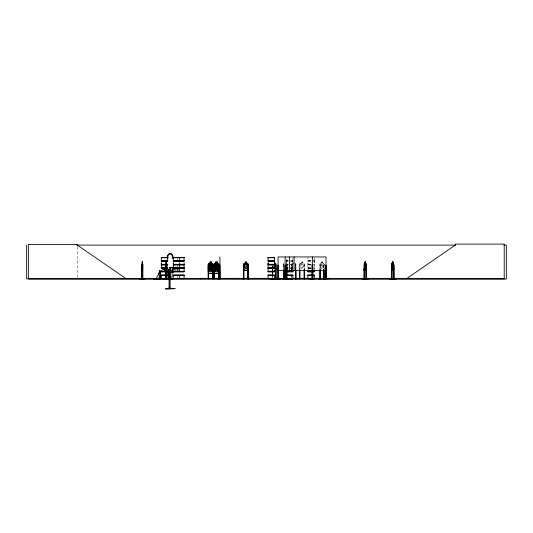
<?xml version="1.0" encoding="UTF-8"?>
<svg xmlns="http://www.w3.org/2000/svg" width="533" height="533" viewBox="0 0 533 533"><rect width="100%" height="100%" fill="white"/><g stroke="black" fill="none" stroke-linecap="round" stroke-linejoin="round"><path stroke-width="0.4" stroke-dasharray="2.67 2" d="M292.903 262.756L292.903 260.604L290.552 260.57M307.954 262.756L307.954 264.335L307.921 261.01L311.125 260.977M314.297 262.756L314.303 260.604L313.371 260.57M292.903 271.25L292.903 264.355L290.552 264.315M311.125 260.57L307.954 260.624L307.947 257.559M314.297 271.25L314.377 264.595L313.371 264.315M307.954 260.624L307.914 260.997M286.827 269.765L287.094 268.659M307.887 260.83L311.125 260.784M323.638 270.318L324.144 268.659L323.824 269.765M295.549 269.725L295.862 268.652L295.415 270.264M311.125 264.535L307.907 264.535L311.125 264.315M303.943 270.264L304.556 268.659L304.556 264.168L303.97 263.582L300.079 263.582L299.546 264.175L299.513 269.984M304.176 269.765L304.556 268.659M288.12 260.784L286.507 260.784L286.561 257.745M288.12 264.535C284.336 266.613 287.74 256 286.554 264.315L288.146 264.315M290.558 268.232L292.977 268.019L290.552 267.879M286.507 260.784L286.561 261.157L288.146 261.197M286.507 264.528L286.561 269.838M292.963 260.983L290.565 260.977M292.963 264.728L290.565 264.728M307.914 264.515L307.954 269.838M283.956 270.318L283.549 264.175L283.969 263.582M283.629 264.201L283.982 263.635M307.947 268.086L311.125 268.086L307.934 268.239M300.106 263.635L299.599 264.201L299.892 269.765L299.599 268.652M176.176 269.958L177.216 269.112M286.534 267.952L288.14 268.232M288.146 260.57L286.554 260.57L286.554 257.559M290.565 260.784L292.963 260.784M313.404 260.784L314.35 260.784M286.521 260.997L288.12 260.977M313.404 260.977L314.35 260.977M290.552 261.197L292.91 261.197L292.903 264.335M307.954 261.177L311.125 261.197M313.371 261.197L314.303 261.197L314.297 264.335M321.332 261.91L322.751 261.91L322.678 263.635L323.371 264.195L323.371 267.313L322.678 268.652L321.379 268.652L320.686 267.313L320.686 264.195L321.379 263.635L321.366 261.91M293.157 263.582L292.117 263.582L291.671 264.175L291.698 269.984M294.522 263.582L295.435 263.582L295.935 264.168L295.922 269.984M324.104 269.984L324.111 264.168L323.651 263.582L320.393 263.582L319.947 264.175L319.947 269.984M283.549 264.175L283.569 269.984M287.134 264.168L286.681 263.582L287.134 264.168L287.22 269.984M324.111 264.168L323.618 263.582M290.565 264.535L292.937 264.501M313.917 264.535L314.35 264.535M286.521 264.741L288.12 264.728M307.921 264.761L311.125 264.728M313.917 264.728L314.35 264.728M288.146 264.948L286.554 264.948L286.554 269.745M290.552 264.948L292.91 264.948M311.125 264.948L307.941 264.868M313.877 264.948L314.303 264.948M287.22 265.194L286.774 265.194L286.774 269.984M295.922 265.194L295.442 265.194L295.442 269.984M299.513 265.194L299.972 265.194L299.972 269.984M304.503 265.194L304.037 265.194L304.043 269.984M319.947 265.194L320.426 265.194M324.197 265.194L323.718 265.194L323.718 269.984M319.94 265.754L324.111 265.754M286.561 267.872L288.153 267.872M290.552 267.872L292.903 267.872M307.954 267.872L311.125 267.872M313.864 267.872L314.297 267.872M286.547 267.959L288.153 267.879M307.947 267.952L311.125 267.879M313.87 267.879L314.377 268.019L313.884 268.232M307.947 268.226L311.125 268.239M178.688 269.438L178.295 269.438L178.295 270.438L178.688 270.438M272.696 270.318L272.456 269.212M174.538 269.045L175.643 269.931M295.389 263.635L295.888 264.195L295.828 269.984M293.157 268.652L292.45 267.313L292.45 264.195L293.157 263.635L293.11 261.91L293.083 263.582M291.718 268.652L292.031 269.725M291.671 268.659L291.991 269.765M272.416 268.652L272.769 270.264M314.297 260.57L314.303 257.559M292.903 260.57L292.91 257.559M324.064 264.195L324.064 268.652M323.817 265.194L323.817 269.984M320.326 265.194L320.426 269.984M320.027 264.201L320.04 269.984M304.503 264.195L304.503 269.984M302.884 263.582L302.891 261.91L301.218 261.91L301.272 263.635L300.439 264.195L300.439 267.313L301.272 268.652L302.831 268.652L303.67 267.313L303.67 264.195L302.831 263.635L302.831 261.963M295.535 265.194L295.535 269.984M295.182 264.195L295.182 267.313M292.084 269.984L292.084 265.194L291.604 265.194L291.604 269.984M291.991 265.194L291.991 269.984M291.698 274.781L291.698 277.18M291.604 274.781L291.604 277.18M287.094 264.168L287.094 269.984M286.894 265.194L286.894 269.984M283.696 265.194L283.696 269.984M273.556 265.754L273.556 267.313M272.963 265.754L272.963 267.313M272.803 265.987L272.803 268.385M272.803 269.185L272.803 272.383M272.803 273.182L272.803 275.581M272.676 267.586L272.676 270.784M272.676 271.583L272.676 273.982M272.676 274.781L272.676 277.18M272.476 267.586L272.476 270.784M272.476 271.583L272.476 273.982M272.476 274.781L272.476 277.18M272.376 265.674L272.35 270.784M272.35 271.583L272.35 273.982M272.35 274.781L272.35 277.18M272.336 265.674L272.336 267.166M177.729 257.559L177.736 260.57M177.736 265.674L177.729 267.2M177.729 268.246L177.702 270.717M177.736 276.361L177.729 277.886M177.309 269.158L177.309 270.717M175.104 269.158L175.104 270.717M174.158 269.158L174.158 270.717M77.298 246.739L77.298 277.953M302.551 262.243L301.551 262.243L301.551 262.802L302.551 262.802L302.551 262.243M322.445 262.243L321.612 262.243L321.612 262.802L322.445 262.802L322.445 262.243M302.831 264.195L301.272 264.195L301.272 267.313L302.831 267.313L302.831 264.195M322.678 264.195L321.379 264.195L321.379 267.313L322.678 267.313L322.678 264.195M288.153 268.425L286.561 268.425L288.153 268.432M292.903 268.425L290.552 268.425L292.897 268.432M311.125 268.425L307.954 268.425L311.125 268.432M314.297 268.425L313.864 268.425L314.29 268.432M319.98 268.659L320.266 269.765L319.993 268.652"/><path stroke-width="0.8" d="M161.339 264.315L161.339 262.756L161.332 264.315L166.103 264.315M173.332 264.315L173.332 262.756L173.325 264.315L184.085 264.315L184.085 262.756M268.092 264.315L268.092 262.756L268.086 264.315L274.442 264.315M166.269 269.325L166.136 267.406L166.136 270.564L166.163 267.413L166.356 268.972C166.796 263.269 166.796 275.614 166.363 269.718L166.096 271.377L166.276 269.385M159.407 270.604L159.347 272.116A1.133 0.839 -90 0 0 159.127 273.895L159.347 278.259L160.186 278.259L160.313 273.895A1.133 0.839 -90 0 0 160.14 272.116L160.08 270.604M160.186 278.259L160.36 273.895M170.234 278.259L170.307 276.807M166.676 273.576L166.789 264.168L166.609 263.582L165.796 263.582L165.676 278.772L165.596 265.194M166.616 270.318L166.789 268.659L166.669 270.318L165.79 270.318L165.683 268.659M168.062 278.512L168.281 278.506M160.027 277.606L159.753 277.806L160.28 277.673M170.36 267.399L170.4 272.39M275.694 278.706L275.574 278.279M280.545 278.766L270.391 278.739M142.704 267.313L142.258 268.652L142.244 261.91M166.609 270.564L166.443 271.903L161.332 271.877M166.602 267.313L166.096 268.652L166.089 261.91L166.436 261.91L166.602 264.195L166.616 278.772M170.034 267.399L170.547 267.313L170.54 267.793M170.18 272.39L170.18 271.823M184.085 271.877L170.034 271.837L170.527 271.823L170.527 272.39M366.018 270.318L366.284 264.168L366.064 263.582L364.226 263.582M393.521 270.264L393.78 268.652M393.541 270.318L393.854 268.659M165.843 267.433L165.95 266.833M361.68 278.766L368.803 278.766M361.787 278.732L368.696 278.732M366.204 278.766L366.251 269.984M389.203 278.766L396.325 278.766M389.31 278.732L396.192 278.772M393.727 278.766L393.534 263.582M393.84 278.732L393.854 264.168M159.98 277.646L160.047 277.813M310.126 278.766L314.67 278.732M310.239 278.732L314.69 278.772M275.448 270.264L275.841 268.652M275.921 268.659L275.474 270.318L274.089 270.318M270.524 278.739L280.618 278.772M281.591 278.766L289.199 278.766M285.215 278.739L285.055 278.279M285.368 278.512L285.295 265.194M165.87 278.739L165.683 264.175M166.136 266.893L166.136 271.903M247.818 270.318L248.391 268.659L247.838 270.318L244.027 270.318L243.548 268.659M210.662 265.454L210.742 265.82M213.147 268.652L212.594 270.264L208.749 270.264M213.207 268.659L212.634 270.318L208.709 270.318L208.19 268.659M219.15 268.659L218.577 270.318L214.652 270.318L214.133 268.659M318.308 278.766L321.319 278.732M318.501 278.732L321.359 278.772M290.012 278.766L292.917 278.732M290.192 278.739L292.943 278.493M210.648 265.434L210.722 265.827M242.555 278.766L244.114 278.706L244.061 278.279L243.468 278.279L243.468 278.772M243.874 278.766L243.901 278.279M363.992 278.772L364.279 263.582M364.032 264.175L364.286 263.635M391.802 263.582L391.542 278.772M170.293 278.506L170.667 278.033L170.767 278.772L161.319 278.766M213.766 278.766L214.133 264.175L214.666 263.582L218.557 263.582L219.15 264.168L219.143 278.772M285.108 278.732L285.122 256.939L278.093 256.939L277.973 278.746M299.093 278.766L299.499 278.732M274.662 268.652L275.248 267.313L275.248 264.195L274.662 263.635L274.662 261.963M364.779 263.635L364.392 267.313L364.779 268.652L365.491 268.652L365.871 267.313L365.491 261.963M160.073 278.033L160.799 278.033L160.879 278.772L153.244 278.759L157.468 278.626M153.344 278.626L160.879 278.772M154.597 278.506L154.284 278.766M159.713 278.772L159.54 278.033M160.566 278.692L160.799 278.626M268.072 267.959L274.448 268.119L268.079 268.086M268.059 278.659L268.092 275.628L274.442 275.628L274.442 278.639L268.072 278.766M170.18 267.866L170.18 267.3L170.194 272.323M244.061 263.582L243.534 264.175L243.561 278.772L243.628 278.279M208.243 264.201L208.749 263.635M208.19 267.433L208.723 266.833L209.862 266.833M214.692 263.635L214.186 264.201L214.186 271.903L214.692 273.522L218.537 273.522L219.09 271.903L218.577 273.576L214.652 273.576L214.133 271.91M214.133 267.433L214.666 266.833L215.805 266.833L215.805 265.161L217.477 265.161M165.043 269.405C166.336 268.565 165.61 271.61 164.93 270.018M166.556 278.766C167.915 279.225 165.177 274.968 166.449 273.182M168.781 278.626L169.148 278.033L169.194 278.766M170.214 278.759L170.66 278.626L170.327 278.692M159.42 270.491L159.873 270.344M366.304 278.739L366.011 263.582M406.373 278.772L455.302 245.1L455.302 244.107L504.225 244.107L504.225 278.772L26.65 278.772L26.65 245.1M209.915 266.893L209.083 267.446L209.083 270.564L209.915 271.903L211.474 271.903L212.314 270.564L212.314 267.446L211.474 266.893M215.858 266.893L215.026 267.446L215.026 270.564L215.858 271.903L217.417 271.903L218.257 270.564L218.257 267.446L217.417 266.893M169.441 278.739L169.367 270.284M159.66 270.344L159.347 272.116M312.711 275.628L314.303 275.628L314.303 278.639L307.934 278.766M76.672 245.1L455.555 245.1M503.852 245.1L506.35 245.1L506.35 279.059L28.369 279.059L28.369 244.46L77.298 244.46L77.298 245.1L126.221 278.772M285.228 256.939L326.009 256.939L325.989 278.772M161.326 257.432L167.695 257.432M173.325 257.432L184.092 257.432M268.079 257.432L274.448 257.432M161.326 257.546L167.695 257.546M173.325 257.546L184.092 257.546M268.079 257.546L274.448 257.546M161.339 257.745L167.255 257.745M167.575 257.745L168.148 257.672L167.422 258.658L166.702 257.672M184.078 257.745L173.198 257.672A4.277 2.998 -90 0 0 170.2 253.388A4.277 2.998 -90 0 0 167.195 257.672M268.092 257.745L274.435 257.745M167.688 260.57L161.332 260.57L161.332 257.559L167.695 257.559L167.682 260.57M161.292 260.784L167.735 260.784M173.285 260.784L184.132 260.784M268.046 260.784L274.488 260.784M161.292 260.977L167.735 260.977M173.285 260.977L184.132 260.977M268.046 260.977L274.488 260.977M161.332 261.197L167.688 261.197M173.325 261.197L184.085 261.197M268.086 261.197L274.442 261.197M274.735 261.91L274.695 263.635L275.501 263.582L275.921 264.168L275.934 278.772M365.565 261.91L364.752 261.91L364.825 263.635M392.275 261.91L393.087 261.91L393.061 263.635M244.047 263.582L247.818 263.582L248.391 264.168L248.431 278.772M393.587 263.582L391.748 263.582L391.555 264.175M141.658 278.279L142.005 278.772L141.931 264.175L142.031 263.582L142.764 263.582L142.711 270.318L141.978 270.318L141.891 268.652L142.031 270.318M166.789 264.168L166.762 278.766L166.409 278.279M248.391 264.168L248.271 278.772M275.881 264.168L275.808 278.772M166.756 264.315L167.688 264.315M161.292 264.535L166.123 264.535M166.789 264.535L167.735 264.535M173.285 264.535L184.132 264.535M268.046 264.535L274.488 264.535M161.292 264.728L166.123 264.728M166.789 264.728L167.735 264.728M173.285 264.728L184.132 264.728M268.046 264.728L274.488 264.728M166.103 264.948L161.332 264.948L161.332 267.952M166.756 264.948L167.688 264.948M274.442 264.948L268.086 264.948L268.086 267.952L274.448 267.952M141.958 265.194L141.658 278.772M165.77 265.194L165.503 278.772M166.123 265.161L166.722 265.194M209.862 265.161L211.534 265.161L211.534 266.833L212.614 266.833L213.207 267.426M213.147 265.194L212.687 265.194L212.634 278.772M214.106 265.194L214.566 265.194L214.513 278.772M219.09 265.194L218.63 265.194L218.63 278.772L218.577 278.279L219.143 278.279M219.949 265.194L220.129 278.772M243.521 265.194L244.007 265.194M249.138 278.739L247.752 278.772L247.892 265.194L248.385 265.194M276.007 265.194L275.554 265.194L275.514 278.772M278.093 265.194L278.399 278.772M364.019 265.194L364.385 265.194M391.542 265.194L391.908 265.194M166.136 265.221L166.496 265.221M209.915 265.221L211.481 265.221M215.858 265.221L217.424 265.221M217.477 266.833L218.557 266.833L219.15 267.426M165.903 266.893L166.722 266.893M208.749 266.893L212.594 266.893L213.147 267.446M214.692 266.893L218.537 266.893M142.551 267.313L142.258 264.195L142.538 278.772M173.838 267.353L170.02 267.353L169.954 288.626M170.567 267.759L170.014 267.759L184.078 267.872M161.339 267.872L166.096 267.872M166.742 267.872L167.682 267.872M268.092 267.872L274.435 267.872M166.103 267.952L161.326 268.086M166.749 267.879L167.695 267.959M161.326 268.232L166.103 268.232M166.762 268.239L167.695 268.226M173.325 268.239L184.092 268.239L184.078 271.25L173.325 271.25M274.448 268.239L268.079 268.232L268.092 271.25L274.442 271.25M391.555 268.659L391.788 270.318L393.594 270.318M169.254 270.144L170.054 270.144M141.985 270.264L142.757 270.264M165.856 270.264L166.662 270.264M214.692 270.264L218.537 270.264M247.798 270.264L244.067 270.264L243.588 268.652L243.601 264.201M274.089 270.264L275.488 270.264M364.239 270.264L366.051 270.264M391.762 270.264L393.574 270.264M366.071 270.318L364.219 270.318L363.986 268.659L364.272 270.318M278.093 270.524L285.122 270.524M285.228 270.524L326.009 270.524M161.332 271.25L166.103 271.25M166.756 271.25L167.688 271.25M286.554 271.25L292.91 271.25M307.947 271.25L311.952 271.25M312.711 271.25L314.303 271.25M161.292 271.47L166.123 271.47M166.789 271.47L167.735 271.47M173.285 271.47L184.132 271.47M268.046 271.47L274.488 271.47M286.514 271.47L292.957 271.47M307.907 271.47L311.958 271.47M312.738 271.47L314.35 271.47M161.292 271.663L166.123 271.663M166.789 271.663L167.735 271.663M173.285 271.663L184.132 271.663M268.046 271.663L274.488 271.663M286.514 271.663L292.957 271.663M307.907 271.663L311.958 271.663M312.738 271.663L314.35 271.663M166.756 271.877L167.688 271.877M268.086 271.877L274.442 271.877M286.554 271.877L292.91 271.877M307.947 271.877L311.952 271.877M312.711 271.877L314.303 271.877M170.567 272.283L170.054 272.39M173.838 272.336L170.034 272.283M165.903 273.522L166.722 273.522M208.749 273.522L212.594 273.522M165.89 273.576L166.729 273.576M161.332 275.001L167.688 275.001M173.325 275.001L184.085 275.001M268.086 275.001L274.442 275.001M286.554 275.001L292.91 275.001M307.947 275.001L311.952 275.001M312.711 275.001L314.303 275.001M161.292 275.215L167.735 275.215M173.285 275.215L184.132 275.215M268.046 275.215L274.488 275.215M286.514 275.215L292.957 275.215M307.907 275.215L311.958 275.215M312.738 275.215L314.35 275.215M161.292 275.408L167.735 275.408M173.285 275.408L184.132 275.408M268.046 275.408L274.488 275.408M286.514 275.408L292.957 275.408M307.907 275.408L311.958 275.408M312.738 275.408L314.35 275.408M167.688 275.628L161.332 275.628L161.332 278.639M286.554 275.628L292.91 275.628L292.957 278.772M311.952 275.628L307.947 275.628L307.947 278.639M160.36 277.513L159.927 277.513L159.927 278.506M169.574 277.513L170.094 277.513L170.094 278.506M142.851 278.279L142.531 278.772M165.463 278.279L165.816 278.279M169.121 278.259L169.048 276.807M208.11 278.279L208.676 278.279M212.634 278.279L213.486 278.766M214.053 278.279L214.619 278.279L214.619 278.772M219.902 278.279L220.169 278.772M247.838 278.279L248.431 278.279M275.508 278.279L276.047 278.279L276.041 278.772M278.053 278.279L278.419 278.279M283.523 278.279L284.069 278.279M284.962 278.279L285.741 278.279M286.727 278.279L287.094 278.772M295.395 278.279L295.968 278.279M299.459 278.279L300.026 278.279L300.026 278.772M311.878 278.279L312.851 278.279M319.9 278.279L320.473 278.279L320.473 278.772M323.671 278.279L324.244 278.279L324.244 278.772L324.197 270.784M325.743 278.279L326.209 278.279M363.979 278.279L364.432 278.279L364.412 278.772M366.058 278.279L366.504 278.279M391.502 278.279L391.948 278.279M394.027 278.279L393.574 278.279L393.594 278.772L393.62 265.194L393.987 265.194L393.987 278.772M141.798 278.419L142.711 278.419M156.149 278.413L156.902 278.413M165.61 278.419L166.616 278.419M168.075 278.413L168.808 278.413M364.252 278.419L366.231 278.419M391.775 278.419L393.754 278.419M242.795 278.512L244.147 278.772M281.77 278.512L289.046 278.739M304.496 278.499L304.749 278.766L303.983 278.279L303.983 278.772M328.348 278.512L322.791 278.772L328.468 278.766M292.917 278.639L286.541 278.766M145.282 278.739L139.226 278.739L145.289 278.766M173.458 278.766L163.031 278.739L173.258 278.772M247.792 278.732L249.344 278.766M297.314 278.732L294.569 278.493L297.514 278.766M304.503 270.784L304.47 278.772L304.916 278.766M169.014 287.76L170.074 287.76M312.691 278.739L312.651 265.194M312.445 278.279L312.531 278.739M164.797 269.305C162.898 269.565 165.736 271.464 164.797 269.305A473.331 42.973 -90 0 0 156.209 278.626L156.276 278.506M323.924 278.732L323.891 278.279M391.688 278.732L391.695 265.194M172.925 258.658L172.159 257.672L172.652 257.672A3.571 2.505 -90 0 0 170.147 254.094A3.571 2.505 -90 0 0 167.642 257.672M393.521 263.635L393.78 264.195M312.498 278.706L312.391 256.939M166.443 266.893L166.609 267.446M391.915 267.313L392.295 268.652L393.014 268.652L393.394 267.313L393.041 261.91M324.037 278.746L324.031 278.279M166.669 266.833L166.829 267.446L166.669 266.893M391.795 278.766L391.755 265.194M364.272 278.746L364.232 265.194M165.803 271.903L165.95 273.576M392.321 261.91L391.915 264.195L391.935 278.772M366.464 278.772L366.464 265.194L366.098 265.194L366.071 278.772M365.518 261.91L365.538 263.635M364.385 269.984L364.385 278.772M364.159 278.279L364.146 278.772M330.227 278.772L330.227 278.353L200.275 278.353L200.275 278.772M329.234 278.353L329.234 278.772M326.163 278.772L326.163 265.194L325.783 265.194L325.756 278.772L325.936 265.194M323.817 270.784L323.771 278.772M323.718 270.784L323.678 278.772M320.326 270.784L320.373 278.772M320.253 278.279L320.266 278.772M320.1 278.279L320.113 278.772M320.04 270.784L320.04 278.772M319.947 270.784L319.947 278.772M312.831 278.772L312.811 265.194L311.932 265.194L311.878 278.772M312.578 265.194L312.631 278.772M312.258 278.353L312.258 278.772M311.985 278.279L311.985 278.772M304.037 270.784L304.09 278.772M299.972 270.784L299.972 278.772M299.559 278.279L299.573 278.772L299.513 270.784M295.922 270.784L295.968 278.772M295.828 270.784L295.828 278.772M295.768 278.279L295.755 278.772M295.588 278.279L295.608 278.772M295.535 270.784L295.489 278.772M295.442 270.784L295.395 278.772M294.096 256.939L294.096 270.524M292.131 278.419L292.131 278.772M292.057 278.279L292.037 278.772M291.931 278.279L291.991 278.772M291.771 278.279L291.698 278.772M291.558 278.279L291.631 278.772M289.426 256.939L289.426 270.524M287.26 278.772L287.26 278.279L287.134 278.772M286.894 270.784L286.894 278.772M286.861 278.279L286.861 278.772M286.774 270.784L286.734 278.772M285.875 278.353L285.875 278.772M285.741 278.772L285.688 265.194L285.002 265.194L284.988 278.772M285.628 278.279L285.628 278.772M284.022 270.784L284.056 278.772M283.896 270.784L283.936 278.772M283.822 278.279L283.836 278.772M283.696 270.784L283.749 278.772M283.569 270.784L283.569 278.772L283.529 278.279M275.681 265.194L275.734 278.772M274.662 264.195L274.662 267.313M274.462 262.243L274.462 262.802M272.803 278.279L272.843 278.772M272.783 278.279L272.716 278.772M272.603 278.279L272.63 278.772M272.476 278.279L272.55 278.772M272.443 278.772L272.35 278.279L272.316 278.772M268.899 278.353L268.899 278.772M268.199 278.353L268.199 278.772M247.938 265.194L247.932 278.772M243.961 265.194L244.014 278.772M237.851 278.353L237.851 278.772M237.152 278.353L237.152 278.772M220.869 278.353L220.869 278.772M219.956 256.939L219.949 278.772M219.929 278.279L219.896 278.772M219.036 278.279L219.036 278.772M215.858 261.963L215.858 263.635L215.026 264.195L215.026 267.313L215.858 268.652L217.417 268.652L218.257 267.313L218.257 264.195L217.417 263.635L217.477 261.91L215.805 261.91L215.805 263.582M213.147 264.195L213.093 278.772M212.74 278.279L212.74 278.772M211.534 263.582L211.534 261.91L209.862 261.91L209.915 263.635L209.083 264.195L209.083 267.313L209.915 268.652L211.474 268.652L212.314 267.313L212.314 264.195L211.474 263.635L211.474 261.963M208.676 278.772L208.623 265.194L208.163 265.194L208.11 278.772M208.57 278.279L208.57 278.772M208.216 278.279L208.216 278.772M201.267 278.353L201.267 278.772M179.681 257.559L179.674 260.57M179.681 262.756L179.674 264.315M179.674 264.948L179.681 267.952M179.681 268.246L179.674 271.25M179.674 275.628L179.681 278.639M170.533 278.033L170.533 278.506M170.42 278.033L170.42 278.626M170.3 267.866L170.3 271.823M169.907 270.144L169.907 269.578L169.407 269.578L169.407 270.144M169.94 270.284L169.947 278.772M169.807 269.578L169.807 270.144M169.754 288.893L169.654 270.144M169.621 270.284L169.627 278.772M169.507 269.578L169.507 270.144M169.254 270.284L169.274 269.465L168.288 269.465L168.241 277.007M169.174 269.465L169.174 270.244M169.068 277.287L169.068 288.606M168.908 278.033L168.928 278.626M168.395 269.465L168.395 270.244M166.383 261.91L166.369 263.635M166.029 261.91L166.043 263.635M160.7 278.033L160.7 278.506L159.014 278.506L159.014 278.033M160.306 277.513L160.36 278.506M160.167 278.033L160.167 278.626M159.98 277.513L159.98 278.506M159.64 278.506L159.64 278.033L158.914 278.033L158.914 278.626M142.817 264.168L142.811 278.772M142.711 278.772L142.558 261.91L142.191 261.91L142.204 263.635M142.504 261.91L142.498 263.635M141.785 265.194L141.798 278.772M168.721 273.662A1.133 1.093 -90 0 1 168.721 272.53M217.497 278.706L222.587 278.493L217.497 278.772M212.161 271.284L211.621 271.33L210.702 269.718C209.982 272.263 208.07 271.723 210.348 269.352C208.136 267.433 210.109 266.433 210.675 268.972C211.308 266.573 213.307 267.08 211.041 269.365L212.161 271.284M218.104 271.284L217.564 271.33L216.645 269.718C216.018 272.243 213.953 271.743 216.291 269.352C214.079 267.433 216.052 266.433 216.618 268.972C217.251 266.573 219.25 267.08 216.984 269.365L218.104 271.284M213.207 271.91L212.634 273.576L208.709 273.576L208.19 271.91L208.19 264.175L208.723 263.582L212.614 263.582L213.207 264.168L213.207 271.91M247.512 267.313L246.706 268.652L245.2 268.652L244.394 267.313L244.394 264.195L245.2 263.635L245.147 261.91L246.772 261.91L246.706 263.635L247.512 264.195L247.512 267.313M184.092 257.559L173.325 257.552L173.332 260.57L184.085 260.57L184.085 257.559M274.448 257.559L268.079 257.559L268.092 260.57L274.442 260.57L274.442 257.559M211.201 262.243L210.195 262.243L210.195 262.802L211.201 262.802L211.201 262.243M217.144 262.243L216.138 262.243L216.138 262.802L217.144 262.802L217.144 262.243M246.439 262.243L245.466 262.243L245.466 262.802L246.439 262.802L246.439 262.243M365.365 262.243L364.905 262.243L364.905 262.802L365.365 262.802L365.365 262.243M392.888 262.243L392.428 262.243L392.428 262.802L392.888 262.802L392.888 262.243M166.423 264.195L166.096 267.313L166.423 264.195M211.474 264.195L209.915 264.195L209.915 267.313L211.474 267.313L211.474 264.195M217.417 264.195L215.858 264.195L215.858 267.313L217.417 267.313L217.417 264.195M246.706 264.195L245.2 264.195L245.2 267.313L246.706 267.313L246.706 264.195M365.491 264.195L364.779 264.195L364.779 267.313L365.491 267.313L365.491 264.195M393.014 264.195L392.295 264.195L392.295 267.313L393.014 267.313L393.014 264.195M184.085 264.948L173.325 264.948L173.325 267.952L184.092 267.952L184.085 264.948M166.389 265.494L166.189 266.054L166.389 265.494M211.201 265.494L210.195 265.494L210.195 266.054L211.201 266.054L211.201 265.494M217.144 265.494L216.138 265.494L216.138 266.054L217.144 266.054L217.144 265.494M211.474 267.446L209.915 267.446L209.915 270.564L211.474 270.564L211.474 267.446M217.417 267.446L215.858 267.446L215.858 270.564L217.417 270.564L217.417 267.446M167.695 268.086L166.749 268.086L167.695 268.119M172.972 268.006L172.932 271.93L172.972 268.006M184.092 268.086L173.325 268.086L184.092 268.119M166.096 268.425L161.339 268.425L166.096 268.432M167.682 268.425L166.742 268.425L167.675 268.432M184.078 268.425L173.332 268.425L184.072 268.432M274.435 268.425L268.092 268.425L274.428 268.432M172.172 270.218L168.175 270.218L168.175 277.007L172.172 277.007L172.172 270.218M184.085 275.628L173.325 275.628L173.325 278.639L184.092 278.646L184.078 275.628M174.991 288.606L165.43 288.893L174.991 288.606M278.246 278.772L278.259 265.194L278.226 278.772"/></g></svg>
